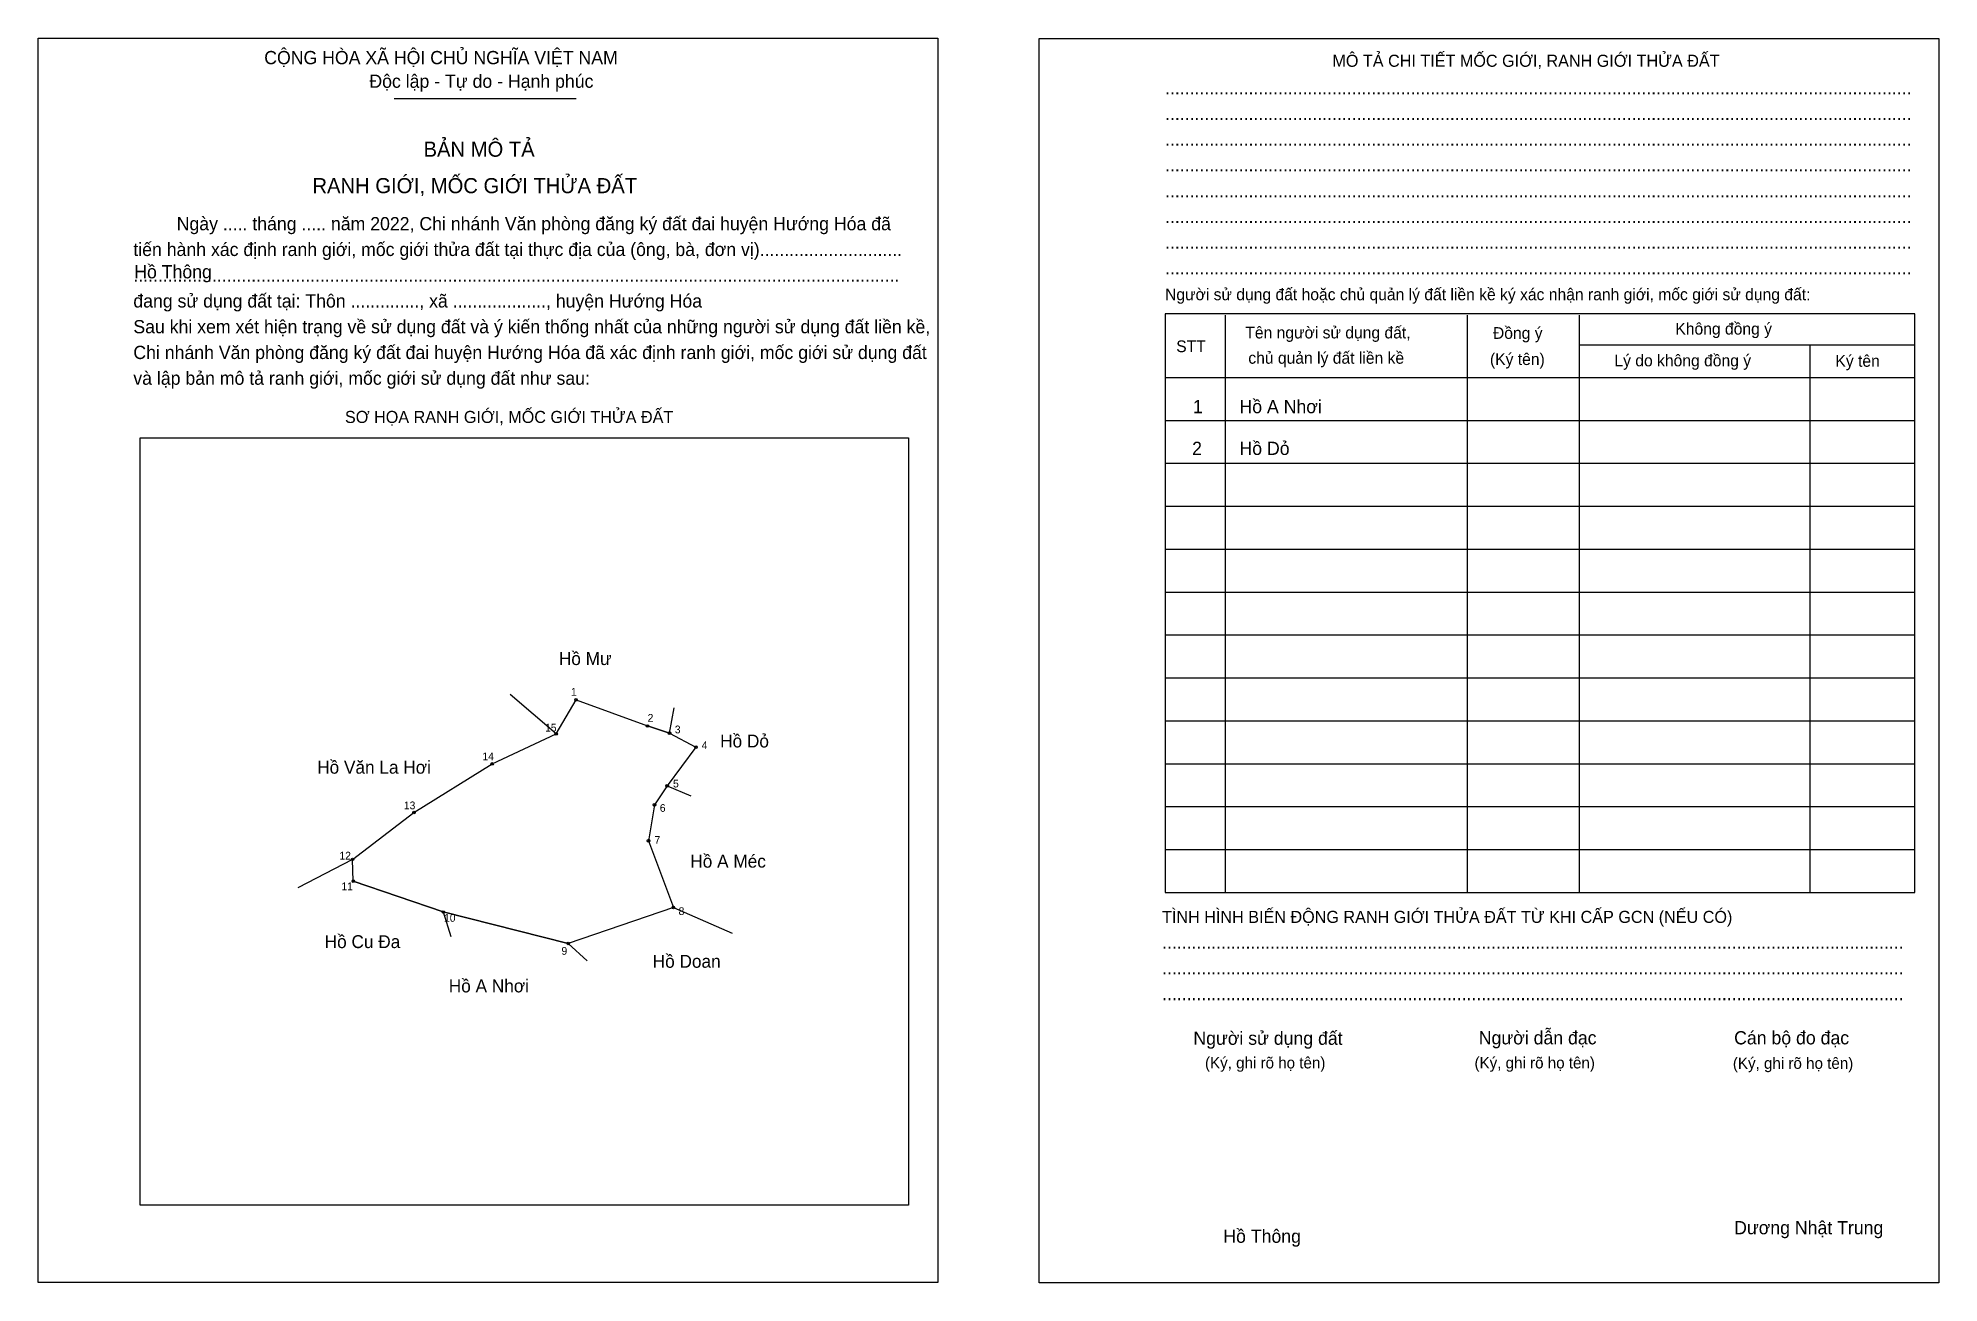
# Model space of a CAD drawing. Extents: x 544367 to 545258, y 1838437 to 1839020.
import ezdxf

# ---------------------------------------------------------------- set-up
doc = ezdxf.new("R2010")
doc.units = 0
for name, color, linetype in [('Level 1', 7, 'Continuous'), ('Level 10', 7, 'Continuous'), ('Level 11', 7, 'Continuous'), ('Level 2', 7, 'Continuous'), ('Level 25', 7, 'Continuous'), ('Level 27', 7, 'Continuous'), ('Level 36', 7, 'Continuous'), ('Level 52', 7, 'Continuous'), ('Level 55', 7, 'Continuous'), ('Level 6', 7, 'Continuous'), ('Level 9', 7, 'Continuous')]:
    doc.layers.add(name, color=color, linetype=linetype)

msp = doc.modelspace()

# ---------------------------------------------------------------- linework, layer by layer
at = {"layer": 'Level 1'}
for p, q in [((544367.1, 1839020), (544367.1, 1839020)), ((544836.12, 1839019.79), (544836.12, 1839019.79)), ((544533.91, 1838991.65), (544619.16, 1838991.65)), ((544923.26, 1838890.11), (544923.26, 1838619.68)), ((545036.66, 1838890.11), (545036.66, 1838619.68)), ((545089.14, 1838890.11), (545089.14, 1838619.68)), ((545089.14, 1838876.24), (545246.37, 1838876.24)), ((545197.11, 1838876.24), (545197.11, 1838619.68)), ((544895.11, 1838860.95), (545246.37, 1838860.95)), ((544895.11, 1838840.85), (545246.37, 1838840.85)), ((544414.97, 1838832.6), (544414.97, 1838832.6)), ((544895.11, 1838820.74), (545246.37, 1838820.74)), ((544895.11, 1838800.64), (545246.37, 1838800.64)), ((544895.11, 1838780.53), (545246.37, 1838780.53)), ((544895.11, 1838760.42), (545246.37, 1838760.42)), ((544895.11, 1838740.32), (545246.37, 1838740.32)), ((544895.11, 1838720.21), (545246.37, 1838720.21)), ((544895.11, 1838700.1), (545246.37, 1838700.1)), ((544895.11, 1838680), (545246.37, 1838680)), ((544895.11, 1838659.89), (545246.37, 1838659.89)), ((544895.11, 1838639.79), (545246.37, 1838639.79)), ((544774.88, 1838473.11), (544774.88, 1838473.11)), ((544788.67, 1838436.91), (544788.67, 1838436.91)), ((545257.69, 1838436.71), (545257.69, 1838436.71))]:
    msp.add_line(p, q, dxfattribs=at)
for points in [[(545246.37, 1838890.71), (544895.11, 1838890.71), (544895.11, 1838619.68), (545246.37, 1838619.68)], [(544414.97, 1838832.6), (544774.88, 1838832.6), (544774.88, 1838473.11), (544414.97, 1838473.11)]]:
    msp.add_lwpolyline(points, close=True, dxfattribs=at)
at = {"layer": 'Level 10'}
for p, q in [((544609.87, 1838693.92), (544588.35, 1838712.46)), ((544514.5, 1838635.19), (544488.82, 1838621.78)), ((544664.76, 1838612.64), (544692.24, 1838600.56))]:
    msp.add_line(p, q, dxfattribs=at)
msp.add_lwpolyline([(544543.23, 1838657.16), (544579.81, 1838679.9), (544609.87, 1838693.92), (544619.16, 1838709.89), (544652.61, 1838697.68), (544662.93, 1838694.29), (544675.35, 1838687.78), (544661.88, 1838669.64), (544655.9, 1838660.76), (544653.14, 1838643.89), (544664.76, 1838612.64), (544615.47, 1838595.82), (544556.98, 1838610.54), (544514.81, 1838624.95), (544514.5, 1838635.19)], close=True, dxfattribs=at)
at = {"layer": 'Level 11'}
for centre in [(544619.16, 1838709.89), (544609.87, 1838693.92), (544652.61, 1838697.68), (544662.93, 1838694.29), (544675.35, 1838687.78), (544579.81, 1838679.9), (544661.88, 1838669.64), (544655.9, 1838660.76), (544543.23, 1838657.16), (544543.23, 1838657.16), (544653.14, 1838643.89), (544514.5, 1838635.19), (544514.81, 1838624.95), (544556.98, 1838610.54), (544664.76, 1838612.64), (544615.47, 1838595.82)]:
    msp.add_circle(centre, 0.603, dxfattribs=at)
at = {"layer": 'Level 2'}
for points in [[(544367.1, 1839020), (544788.67, 1839020), (544788.67, 1838436.91), (544367.1, 1838436.91)], [(544836.12, 1839019.79), (545257.69, 1839019.79), (545257.69, 1838436.71), (544836.12, 1838436.71)]]:
    msp.add_lwpolyline(points, close=True, dxfattribs=at)
at = {"layer": 'Level 25'}
for p, q in [((544662.93, 1838694.29), (544652.61, 1838697.68)), ((544661.88, 1838669.64), (544655.9, 1838660.76)), ((544514.81, 1838624.95), (544556.98, 1838610.54)), ((544556.98, 1838610.54), (544615.47, 1838595.82))]:
    msp.add_line(p, q, dxfattribs=at)
at = {"layer": 'Level 27'}
for p, q in [((544662.93, 1838694.29), (544665.13, 1838706.15)), ((544661.88, 1838669.64), (544672.97, 1838664.88)), ((544556.98, 1838610.54), (544560.43, 1838598.98)), ((544615.47, 1838595.82), (544624.32, 1838587.62))]:
    msp.add_line(p, q, dxfattribs=at)

# ---------------------------------------------------------------- texts
at = {"layer": 'Level 1'}
for s, height, p in [('CỘNG HÒA XÃ HỘI CHỦ NGHĨA VIỆT NAM', 6.1924, (544473.08, 1839007.73)), ('MÔ TẢ CHI TIẾT MỐC GIỚI, RANH GIỚI THỬA ĐẤT', 5.6616, (544973.51, 1839006.51)), ('Độc lập - Tự do - Hạnh phúc', 6.1924, (544522.34, 1838996.67)), ('........................................................................................................................................................', 6.19237, (544895.11, 1838993.66)), ('........................................................................................................................................................', 6.19237, (544895.11, 1838981.59)), ('BẢN MÔ TẢ', 7.078, (544547.72, 1838964.38)), ('........................................................................................................................................................', 6.19237, (544895.11, 1838969.53)), ('RANH GIỚI, MỐC GIỚI THỬA ĐẤT', 7.0778, (544495.67, 1838947.29)), ('........................................................................................................................................................', 6.19237, (544895.11, 1838957.46)), ('........................................................................................................................................................', 6.19237, (544895.11, 1838945.4)), ('Ngày ..... tháng ..... năm 2022, Chi nhánh Văn phòng đăng ký đất đai huyện Hướng Hóa đã', 6.1924, (544432.07, 1838929.92)), ('........................................................................................................................................................', 6.19237, (544895.11, 1838933.34)), ('tiến hành xác định ranh giới, mốc giới thửa đất tại thực địa của (ông, bà, đơn vị).............................', 6.19237, (544411.76, 1838917.86)), ('........................................................................................................................................................', 6.19237, (544895.11, 1838921.27)), ('........................................................................................................................................................', 6.19237, (544895.11, 1838909.21)), ('đang sử dụng đất tại: Thôn .............., xã ..................., huyện Hướng Hóa', 6.1924, (544411.76, 1838893.73)), ('............................................................................................................................................................', 6.19237, (544411.76, 1838905.79)), ('Người sử dụng đất hoặc chủ quản lý đất liền kề ký xác nhận ranh giới, mốc giới sử dụng đất:', 5.4852, (544895.11, 1838897.15)), ('Sau khi xem xét hiện trạng về sử dụng đất và ý kiến thống nhất của những người sử dụng đất liền kề,', 6.1924, (544411.76, 1838881.66)), ('Tên người sử dụng đất,', 5.4852, (544932.71, 1838879.25)), ('Đồng ý', 5.485, (545048.73, 1838879.05)), ('Không đồng ý', 5.4852, (545134.18, 1838881.06)), ('Chi nhánh Văn phòng đăng ký đất đai huyện Hướng Hóa đã xác định ranh giới, mốc giới sử dụng đất', 6.1924, (544411.76, 1838869.6)), ('STT', 5.485, (544900.34, 1838872.82)), ('chủ quản lý đất liền kề', 5.4852, (544934.12, 1838867.39)), ('(Ký tên)', 5.485, (545047.32, 1838866.79)), ('Lý do không đồng ý', 5.4852, (545105.63, 1838866.18)), ('và lập bản mô tả ranh giới, mốc giới sử dụng đất như sau:', 6.1924, (544411.76, 1838857.54)), ('Ký tên', 5.485, (545209.17, 1838865.98)), ('SƠ HỌA RANH GIỚI, MỐC GIỚI THỬA ĐẤT', 5.6616, (544510.9, 1838839.63)), ('TÌNH HÌNH BIẾN ĐỘNG RANH GIỚI THỬA ĐẤT TỪ KHI CẤP GCN (NẾU CÓ)', 5.6616, (544893.71, 1838605.4)), ('.......................................................................................................................................................', 6.19237, (544893.71, 1838593.34)), ('.......................................................................................................................................................', 6.19237, (544893.71, 1838581.28)), ('.......................................................................................................................................................', 6.19237, (544893.71, 1838569.21)), ('Người sử dụng đất', 6.1924, (544908.38, 1838548.3)), ('Người dẫn đạc', 6.1924, (545042.09, 1838548.5)), ('Cán bộ đo đạc', 6.1924, (545161.72, 1838548.5)), ('(Ký, ghi rõ họ tên)', 5.308, (544913.81, 1838537.24)), ('(Ký, ghi rõ họ tên)', 5.308, (545040.08, 1838537.24)), ('(Ký, ghi rõ họ tên)', 5.308, (545161.12, 1838537.04)), ('Dương Nhật Trung', 6.1924, (545161.72, 1838459.53))]:
    msp.add_text(s, height=height, dxfattribs=at).set_placement(p)
at = {"layer": 'Level 36'}
for s, height, p in [('Hồ Mư', 6.032, (544611.12, 1838726.23)), ('Hồ Dỏ', 6.032, (544686.67, 1838687.62)), ('Hồ Văn La Hơi', 6.0319, (544497.88, 1838675.33)), ('Hồ A Méc', 6.032, (544672.69, 1838631.3)), ('Hồ Cu Đa', 6.032, (544501.4, 1838593.62)), ('Hồ Doan', 6.032, (544655.08, 1838584.41)), ('Hồ A Nhơi', 6.032, (544559.54, 1838572.87))]:
    msp.add_text(s, height=height, dxfattribs=at).set_placement(p)
at = {"layer": 'Level 52'}
for s, height, p in [('1', 6.19, (544908.17, 1838844.22)), ('Hồ A Nhơi', 6.192, (544929.98, 1838844.22)), ('2', 6.19, (544907.79, 1838824.66)), ('Hồ Dỏ', 6.192, (544929.98, 1838824.66))]:
    msp.add_text(s, height=height, dxfattribs=at).set_placement(p)
at = {"layer": 'Level 55'}
for s, p in [('1', (544619.05, 1838709.89)), ('15', (544609.59, 1838693.92)), ('2', (544652.47, 1838697.68)), ('3', (544662.81, 1838694.29)), ('4', (544675.21, 1838687.78)), ('14', (544579.52, 1838679.9)), ('5', (544661.75, 1838669.64)), ('6', (544655.76, 1838660.76)), ('13', (544542.96, 1838657.16)), ('7', (544653, 1838643.89)), ('12', (544514.22, 1838635.19)), ('11', (544514.55, 1838624.95)), ('10', (544556.69, 1838610.54)), ('8', (544664.63, 1838612.64)), ('9', (544615.33, 1838595.82))]:
    msp.add_text(s, height=0.402, dxfattribs=at).set_placement(p)
at = {"layer": 'Level 6'}
for p in [(544412.18, 1838907.4), (544922.4, 1838455.54)]:
    msp.add_text('Hồ Thông', height=6.193, dxfattribs=at).set_placement(p)
at = {"layer": 'Level 9'}
for s, height, p in [('1', 3.62, (544616.78, 1838711.86)), ('2', 3.62, (544652.7, 1838699.67)), ('15', 3.619, (544604.66, 1838695.08)), ('3', 3.62, (544665.43, 1838694.24)), ('14', 3.619, (544575.31, 1838681.63)), ('4', 3.62, (544678.03, 1838686.87)), ('5', 3.62, (544664.6, 1838668.88)), ('13', 3.619, (544538.49, 1838658.66)), ('6', 3.62, (544658.4, 1838657.47)), ('7', 3.62, (544655.93, 1838642.47)), ('12', 3.619, (544508.31, 1838635.11)), ('11', 3.619, (544509.23, 1838620.75)), ('10', 3.619, (544557.31, 1838605.95)), ('8', 3.62, (544667.21, 1838609.11)), ('9', 3.62, (544612.33, 1838590.48))]:
    msp.add_text(s, height=height, dxfattribs=at).set_placement(p)

doc.saveas('drawing.dxf')
